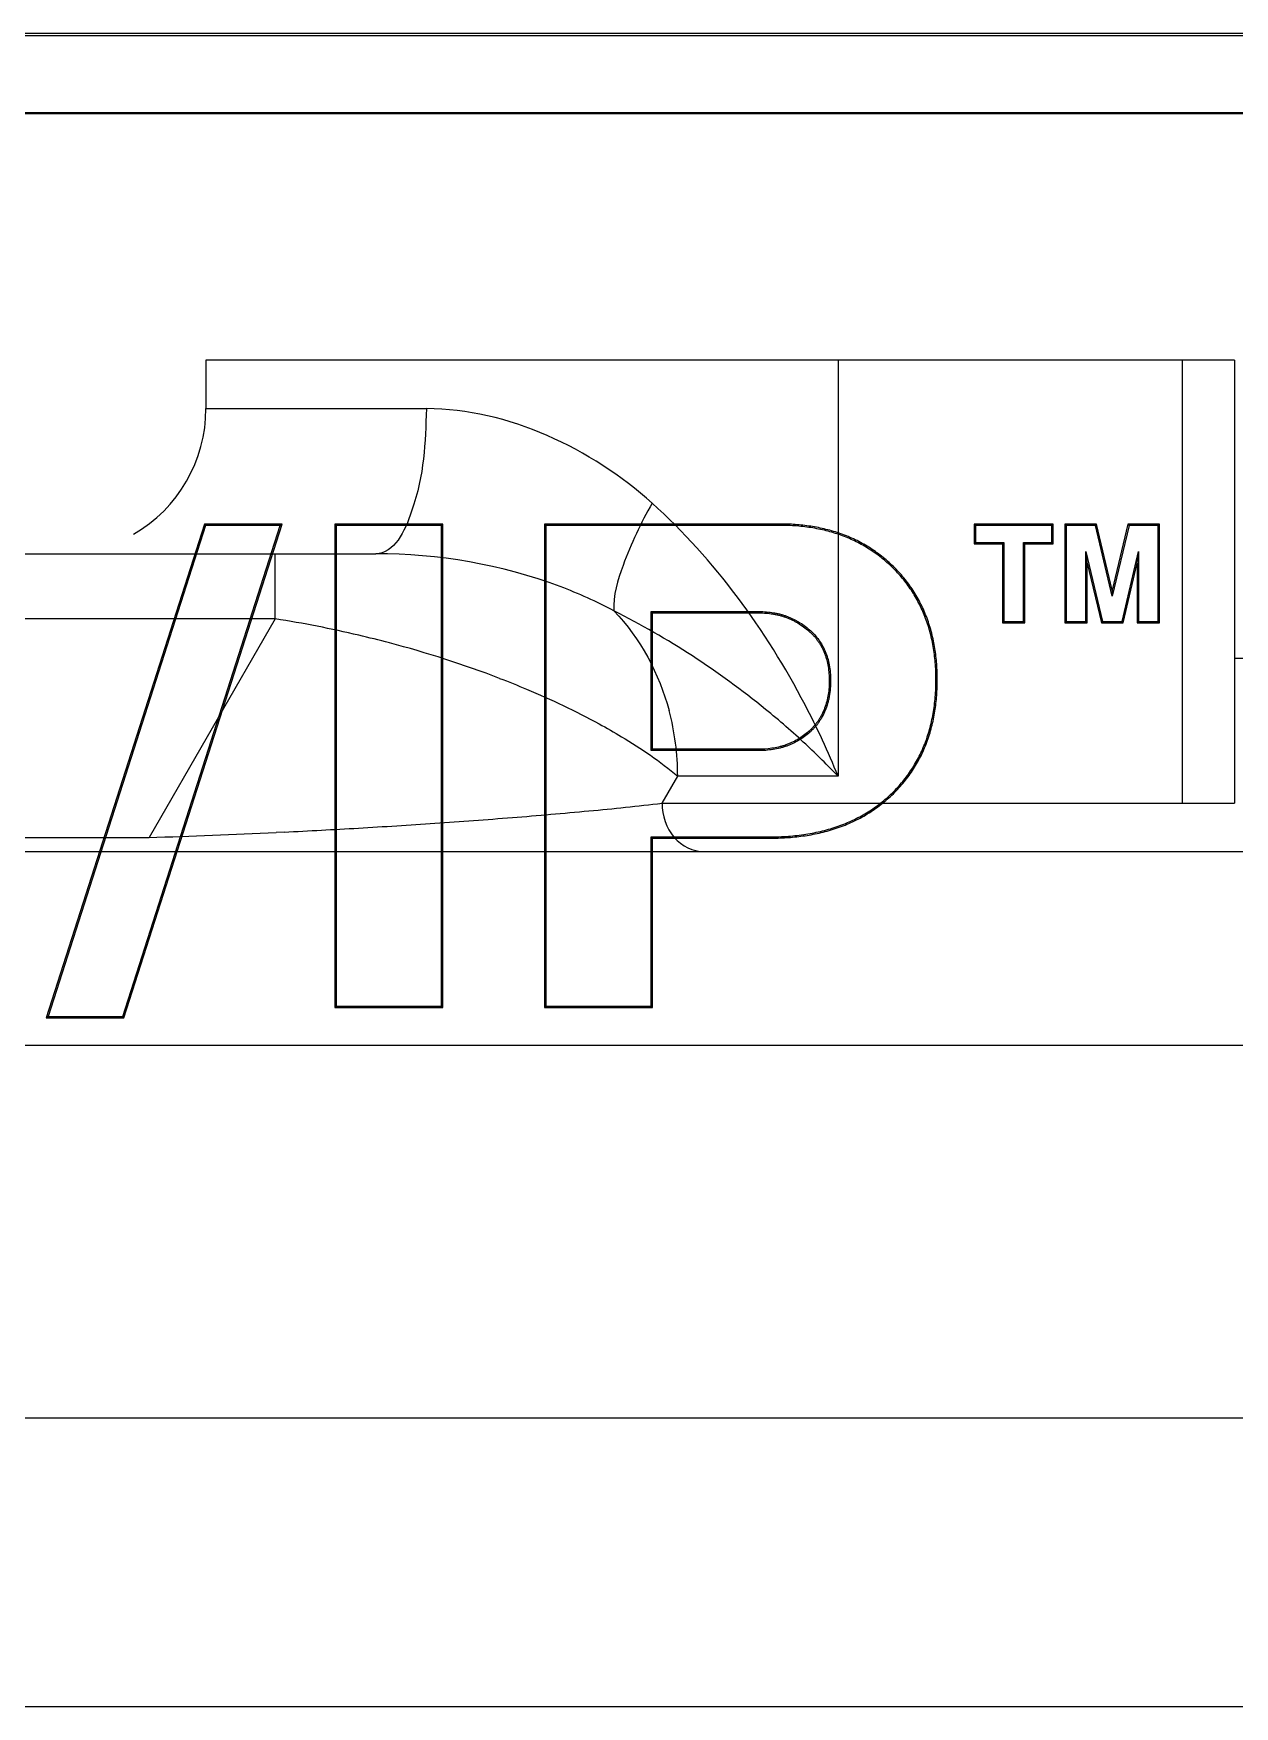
# Model space of a CAD drawing. Header units: millimetres. Extents: x 30557 to 235556, y -116603 to -73383.
# Drawn here: x 131568.29 to 131574.5, y -74012.61 to -74003.94 of the extents above; entities that cross this region are included whole.
import ezdxf

# ---------------------------------------------------------------- set-up
doc = ezdxf.new("R2010")
doc.units = ezdxf.units.MM

# ---------------------------------------------------------------- blocks, each defined once
blk = doc.blocks.new('1756-EN2TR-Z')
at = {"color": 7, "linetype": 'Continuous'}
for p, q in [((32.9596, 8.6683), (1.4952, 8.6683)), ((1.0616, 8.6583), (33.3932, 8.6583)), ((1.0965, 8.2596), (33.3584, 8.2596)), ((32.9596, 8.2526), (1.4952, 8.2526)), ((23.4521, 6.1268), (22.6329, 3.5685)), ((23.4572, 6.1199), (22.6424, 3.5755)), ((23.0298, 3.5755), (23.8445, 6.1199)), ((23.0349, 3.5685), (23.8541, 6.1268)), ((23.8541, 6.1268), (23.4521, 6.1268)), ((23.4521, 6.1268), (23.4572, 6.1199)), ((23.8445, 6.1199), (23.4572, 6.1199)), ((23.8541, 6.1268), (23.8445, 6.1199)), ((24.6862, 6.1268), (24.1267, 6.1268)), ((24.1267, 6.1268), (24.1337, 6.1199)), ((24.1267, 6.1268), (24.1267, 3.621)), ((24.6793, 6.1199), (24.1337, 6.1199)), ((24.1337, 6.1199), (24.1337, 3.6279)), ((24.6862, 6.1268), (24.6793, 6.1199)), ((24.6793, 3.6279), (24.6793, 6.1199)), ((24.6862, 3.621), (24.6862, 6.1268)), ((26.4306, 6.1268), (25.2125, 6.1268)), ((25.2125, 6.1268), (25.2194, 6.1199)), ((25.2125, 6.1268), (25.2125, 3.621)), ((26.4306, 6.1199), (25.2194, 6.1199)), ((25.2194, 6.1199), (25.2194, 3.6279)), ((27.8473, 6.1268), (27.4375, 6.1268)), ((27.4375, 6.1268), (27.4444, 6.1199)), ((27.4375, 6.1268), (27.4375, 6.0236)), ((27.8403, 6.1199), (27.4444, 6.1199)), ((27.4444, 6.1199), (27.4444, 6.0305)), ((27.8473, 6.1268), (27.8403, 6.1199)), ((27.8403, 6.0305), (27.8403, 6.1199)), ((27.8473, 6.0236), (27.8473, 6.1268)), ((28.0718, 6.1268), (27.9078, 6.1268)), ((27.9078, 6.1268), (27.9147, 6.1199)), ((27.9078, 6.1268), (27.9078, 5.6145)), ((28.0663, 6.1199), (27.9147, 6.1199)), ((27.9147, 6.1199), (27.9147, 5.6215)), ((28.0718, 6.1268), (28.0663, 6.1199)), ((28.1529, 5.7538), (28.0663, 6.1199)), ((28.1529, 5.784), (28.0718, 6.1268)), ((28.2341, 6.1268), (28.1529, 5.784)), ((28.2396, 6.1199), (28.1529, 5.7538)), ((28.3981, 6.1268), (28.2341, 6.1268)), ((28.2341, 6.1268), (28.2396, 6.1199)), ((28.3911, 6.1199), (28.2396, 6.1199)), ((28.3981, 6.1268), (28.3911, 6.1199)), ((28.3911, 5.6215), (28.3911, 6.1199)), ((28.3981, 5.6145), (28.3981, 6.1268)), ((27.4375, 6.0236), (27.4444, 6.0305)), ((27.4375, 6.0236), (27.5847, 6.0236)), ((27.4444, 6.0305), (27.5916, 6.0305)), ((27.5847, 6.0236), (27.5916, 6.0305)), ((27.5847, 6.0236), (27.5847, 5.6145)), ((27.5916, 6.0305), (27.5916, 5.6215)), ((27.6931, 6.0305), (27.8403, 6.0305)), ((27.7001, 6.0236), (27.6931, 6.0305)), ((27.6931, 5.6215), (27.6931, 6.0305)), ((27.7001, 6.0236), (27.8473, 6.0236)), ((27.7001, 5.6145), (27.7001, 6.0236)), ((27.8473, 6.0236), (27.8403, 6.0305)), ((28.0163, 5.9842), (28.1022, 5.6215)), ((28.0232, 5.9246), (28.0163, 5.9842)), ((28.0163, 5.6215), (28.0163, 5.9842)), ((28.2037, 5.6215), (28.2896, 5.9842)), ((28.2827, 5.9246), (28.2896, 5.9842)), ((28.2896, 5.9842), (28.2896, 5.6215)), ((28.0232, 5.9246), (28.0967, 5.6145)), ((28.0232, 5.6145), (28.0232, 5.9246)), ((28.2092, 5.6145), (28.2827, 5.9246)), ((28.2827, 5.9246), (28.2827, 5.6145)), ((28.1529, 5.784), (28.1529, 5.7538)), ((25.765, 5.6732), (26.3251, 5.6732)), ((25.772, 5.6663), (25.765, 5.6732)), ((25.765, 4.9526), (25.765, 5.6732)), ((25.772, 5.6663), (26.3251, 5.6663)), ((25.772, 4.9595), (25.772, 5.6663)), ((27.5847, 5.6145), (27.5916, 5.6215)), ((27.5847, 5.6145), (27.7001, 5.6145)), ((27.5916, 5.6215), (27.6931, 5.6215)), ((27.7001, 5.6145), (27.6931, 5.6215)), ((27.9078, 5.6145), (27.9147, 5.6215)), ((27.9078, 5.6145), (28.0232, 5.6145)), ((27.9147, 5.6215), (28.0163, 5.6215)), ((28.0232, 5.6145), (28.0163, 5.6215)), ((28.0967, 5.6145), (28.1022, 5.6215)), ((28.0967, 5.6145), (28.2092, 5.6145)), ((28.1022, 5.6215), (28.2037, 5.6215)), ((28.2092, 5.6145), (28.2037, 5.6215)), ((28.2827, 5.6145), (28.2896, 5.6215)), ((28.2827, 5.6145), (28.3981, 5.6145)), ((28.2896, 5.6215), (28.3911, 5.6215)), ((28.3981, 5.6145), (28.3911, 5.6215)), ((25.772, 4.9595), (25.765, 4.9526)), ((26.3179, 4.9526), (25.765, 4.9526)), ((26.3179, 4.9595), (25.772, 4.9595)), ((25.765, 4.5059), (26.3797, 4.5059)), ((25.772, 4.499), (25.765, 4.5059)), ((25.765, 3.6279), (25.765, 4.5059)), ((25.772, 4.499), (26.3797, 4.499)), ((25.772, 3.621), (25.772, 4.499)), ((22.6329, 3.5685), (22.6424, 3.5755)), ((22.6329, 3.5685), (23.0349, 3.5685)), ((22.6424, 3.5755), (23.0298, 3.5755)), ((23.0349, 3.5685), (23.0298, 3.5755)), ((24.1267, 3.621), (24.1337, 3.6279)), ((24.1267, 3.621), (24.6862, 3.621)), ((24.1337, 3.6279), (24.6793, 3.6279)), ((24.6862, 3.621), (24.6793, 3.6279)), ((25.2125, 3.621), (25.2194, 3.6279)), ((25.2125, 3.621), (25.772, 3.621)), ((25.2194, 3.6279), (25.765, 3.6279)), ((25.772, 3.621), (25.765, 3.6279)), ((1.4952, 1.4952), (32.9596, 1.4952)), ((0, 0), (34.4548, 0))]:
    blk.add_line(p, q, dxfattribs=at)
at = {"color": 9, "linetype": 'Continuous'}
for p, q in [((26.4306, 6.1268), (26.4306, 6.1199)), ((27.0193, 5.9066), (27.0144, 5.9016)), ((26.3251, 5.6663), (26.3251, 5.6732)), ((26.5807, 5.5732), (26.5852, 5.5785)), ((26.6874, 5.3163), (26.6943, 5.3163)), ((27.2469, 5.3214), (27.2399, 5.3214)), ((26.582, 5.0529), (26.5866, 5.0477)), ((26.3179, 4.9595), (26.3179, 4.9526)), ((27.0119, 4.7225), (27.0071, 4.7276)), ((26.3797, 4.499), (26.3797, 4.5059))]:
    blk.add_line(p, q, dxfattribs=at)
at = {"color": 7, "linetype": 'Continuous'}
for points, knots in [([(27.0193, 5.9066), (27.0097, 5.916), (26.9899, 5.9343), (26.9589, 5.9601), (26.9265, 5.9842), (26.8929, 6.0065), (26.8581, 6.0268), (26.8222, 6.0453), (26.7854, 6.0618), (26.7477, 6.0763), (26.7094, 6.0888), (26.6575, 6.103), (26.5915, 6.1161), (26.5113, 6.125), (26.4575, 6.1268), (26.4306, 6.1268)], [0, 0, 0, 0, 0.062504, 0.125008, 0.187512, 0.250016, 0.312519, 0.375023, 0.437527, 0.500031, 0.562536, 0.625041, 0.75002, 0.875006, 1, 1, 1, 1]), ([(27.0144, 5.9016), (27.0051, 5.9107), (26.9862, 5.9282), (26.9566, 5.953), (26.926, 5.9761), (26.8942, 5.9974), (26.8614, 6.017), (26.8276, 6.035), (26.7926, 6.0512), (26.7566, 6.0657), (26.7195, 6.0785), (26.6814, 6.0895), (26.6422, 6.0989), (26.588, 6.1092), (26.5174, 6.1178), (26.4599, 6.1199), (26.4306, 6.1199)], [0, 0, 0, 0, 0.060741, 0.12097, 0.180848, 0.240539, 0.300207, 0.360018, 0.420137, 0.480724, 0.541938, 0.603932, 0.666853, 0.730843, 0.862526, 1, 1, 1, 1]), ([(27.2399, 5.3214), (27.2399, 5.3507), (27.2377, 5.4082), (27.2288, 5.4788), (27.218, 5.5329), (27.2083, 5.5721), (27.1967, 5.6101), (27.1835, 5.647), (27.1684, 5.6828), (27.1516, 5.7175), (27.1331, 5.7511), (27.1128, 5.7836), (27.0909, 5.8149), (27.0671, 5.8451), (27.0417, 5.8741), (27.0237, 5.8926), (27.0144, 5.9016)], [0, 0, 0, 0, 0.137479, 0.269157, 0.333146, 0.396068, 0.458066, 0.519285, 0.579881, 0.640008, 0.699828, 0.759504, 0.819197, 0.879071, 0.939286, 1, 1, 1, 1]), ([(27.2469, 5.3214), (27.2469, 5.3483), (27.245, 5.4021), (27.2372, 5.469), (27.2275, 5.5219), (27.2183, 5.5612), (27.2072, 5.6001), (27.1942, 5.6383), (27.1791, 5.6757), (27.1621, 5.7123), (27.143, 5.7479), (27.122, 5.7824), (27.099, 5.8156), (27.0742, 5.8475), (27.0477, 5.8779), (27.0289, 5.8972), (27.0193, 5.9066)], [0, 0, 0, 0, 0.124988, 0.249969, 0.312473, 0.374977, 0.43748, 0.499983, 0.562485, 0.624987, 0.687489, 0.749991, 0.812493, 0.874995, 0.937498, 1, 1, 1, 1]), ([(26.3251, 5.6732), (26.3379, 5.6732), (26.3628, 5.6722), (26.3934, 5.6684), (26.417, 5.6638), (26.434, 5.6597), (26.4505, 5.6549), (26.4667, 5.6493), (26.4825, 5.6431), (26.4979, 5.6361), (26.5131, 5.6284), (26.5332, 5.617), (26.5577, 5.6009), (26.5762, 5.5863), (26.5852, 5.5785)], [0, 0, 0, 0, 0.134738, 0.264185, 0.327068, 0.388793, 0.449575, 0.509731, 0.569583, 0.629448, 0.689641, 0.750376, 0.87372, 1, 1, 1, 1]), ([(26.3251, 5.6663), (26.3367, 5.6663), (26.3599, 5.6654), (26.3887, 5.662), (26.4115, 5.6578), (26.4284, 5.6539), (26.4452, 5.6492), (26.4617, 5.6438), (26.4779, 5.6375), (26.4938, 5.6304), (26.5093, 5.6225), (26.5295, 5.6111), (26.5537, 5.5952), (26.5719, 5.5808), (26.5807, 5.5732)], [0, 0, 0, 0, 0.12499, 0.249977, 0.312484, 0.374992, 0.437498, 0.500005, 0.562511, 0.625018, 0.687525, 0.750032, 0.875015, 1, 1, 1, 1]), ([(26.5807, 5.5732), (26.5852, 5.5693), (26.5941, 5.5613), (26.6066, 5.5484), (26.6184, 5.5347), (26.6292, 5.5204), (26.6392, 5.5054), (26.6482, 5.4899), (26.6562, 5.4738), (26.6632, 5.4572), (26.6693, 5.4403), (26.6761, 5.4173), (26.6823, 5.388), (26.6865, 5.3522), (26.6874, 5.3283), (26.6874, 5.3163)], [0, 0, 0, 0, 0.062504, 0.12501, 0.187514, 0.250018, 0.312522, 0.375027, 0.437531, 0.500036, 0.562541, 0.625047, 0.750022, 0.875007, 1, 1, 1, 1]), ([(26.5852, 5.5785), (26.5941, 5.5708), (26.611, 5.5546), (26.6332, 5.5277), (26.6488, 5.5033), (26.6596, 5.4828), (26.6669, 5.4667), (26.6733, 5.4501), (26.6808, 5.4269), (26.6881, 5.3961), (26.6932, 5.357), (26.6943, 5.3301), (26.6943, 5.3163)], [0, 0, 0, 0, 0.120196, 0.238461, 0.356299, 0.415593, 0.475439, 0.536081, 0.597758, 0.725065, 0.858795, 1, 1, 1, 1]), ([(26.6874, 5.3163), (26.6874, 5.3041), (26.6866, 5.2797), (26.6825, 5.2433), (26.6751, 5.2074), (26.6642, 5.1724), (26.6519, 5.1445), (26.6401, 5.1231), (26.6303, 5.1076), (26.6195, 5.0928), (26.6079, 5.0787), (26.5954, 5.0654), (26.5865, 5.057), (26.582, 5.0529)], [0, 0, 0, 0, 0.125007, 0.250004, 0.374993, 0.499972, 0.624941, 0.687451, 0.74996, 0.81247, 0.874979, 0.93749, 1, 1, 1, 1]), ([(26.6943, 5.3163), (26.6943, 5.3021), (26.6933, 5.2745), (26.6889, 5.2407), (26.6837, 5.2149), (26.6774, 5.1905), (26.6674, 5.1615), (26.6544, 5.1341), (26.6425, 5.1137), (26.6329, 5.0992), (26.6224, 5.0853), (26.6113, 5.0721), (26.5993, 5.0595), (26.5909, 5.0516), (26.5866, 5.0477)], [0, 0, 0, 0, 0.14234, 0.277321, 0.342481, 0.40631, 0.530439, 0.65064, 0.709574, 0.767915, 0.825899, 0.88376, 0.941722, 1, 1, 1, 1]), ([(27.0071, 4.7276), (27.0167, 4.7367), (27.0354, 4.7554), (27.0617, 4.7848), (27.0863, 4.8155), (27.109, 4.8473), (27.13, 4.8803), (27.1491, 4.9144), (27.1664, 4.9498), (27.1819, 4.9864), (27.1956, 5.0242), (27.2074, 5.0631), (27.2175, 5.1033), (27.2285, 5.1589), (27.2377, 5.2318), (27.2399, 5.291), (27.2399, 5.3214)], [0, 0, 0, 0, 0.060616, 0.120674, 0.180347, 0.23981, 0.299243, 0.358825, 0.418735, 0.479151, 0.540243, 0.602181, 0.665125, 0.729229, 0.861465, 1, 1, 1, 1]), ([(27.0119, 4.7225), (27.0219, 4.732), (27.0414, 4.7516), (27.0689, 4.7825), (27.0947, 4.815), (27.1185, 4.8489), (27.1403, 4.8841), (27.16, 4.9205), (27.1776, 4.958), (27.1931, 4.9963), (27.2065, 5.0355), (27.2178, 5.0753), (27.2272, 5.1157), (27.2371, 5.17), (27.245, 5.2386), (27.2469, 5.2938), (27.2469, 5.3214)], [0, 0, 0, 0, 0.062502, 0.125004, 0.187506, 0.250008, 0.31251, 0.375012, 0.437514, 0.500016, 0.562519, 0.625022, 0.687526, 0.75003, 0.875011, 1, 1, 1, 1]), ([(26.582, 5.0529), (26.5731, 5.0449), (26.5545, 5.0299), (26.5245, 5.0102), (26.4979, 4.9964), (26.4759, 4.987), (26.4591, 4.9809), (26.4419, 4.9756), (26.4188, 4.9696), (26.3777, 4.9619), (26.3418, 4.9595), (26.3179, 4.9595)], [0, 0, 0, 0, 0.125008, 0.250011, 0.375013, 0.437535, 0.500057, 0.562579, 0.625102, 0.750119, 1, 1, 1, 1]), ([(26.5866, 5.0477), (26.5778, 5.0399), (26.5596, 5.025), (26.5304, 5.0056), (26.5047, 4.992), (26.4834, 4.9826), (26.467, 4.9763), (26.4502, 4.9707), (26.4268, 4.9642), (26.3962, 4.958), (26.3577, 4.9535), (26.3313, 4.9526), (26.3179, 4.9526)], [0, 0, 0, 0, 0.121178, 0.24089, 0.360027, 0.419764, 0.479903, 0.540687, 0.602354, 0.729178, 0.861518, 1, 1, 1, 1]), ([(26.3797, 4.5059), (26.4116, 4.5059), (26.4741, 4.508), (26.5652, 4.5182), (26.6377, 4.5326), (26.693, 4.5476), (26.7329, 4.5605), (26.7716, 4.5752), (26.809, 4.5916), (26.8451, 4.6098), (26.8801, 4.6298), (26.9138, 4.6515), (26.9463, 4.675), (26.9775, 4.7003), (26.9974, 4.7183), (27.0071, 4.7276)], [0, 0, 0, 0, 0.140383, 0.274281, 0.402576, 0.464952, 0.526321, 0.58683, 0.646635, 0.705895, 0.764779, 0.823457, 0.882103, 0.940893, 1, 1, 1, 1]), ([(26.3797, 4.499), (26.4084, 4.499), (26.4514, 4.5003), (26.5085, 4.505), (26.5654, 4.5118), (26.6219, 4.522), (26.6775, 4.5359), (26.7186, 4.5484), (26.7591, 4.5628), (26.7988, 4.5793), (26.8376, 4.598), (26.8752, 4.6188), (26.9116, 4.6416), (26.9467, 4.6666), (26.9802, 4.6935), (27.0015, 4.7126), (27.0119, 4.7225)], [0, 0, 0, 0, 0.124994, 0.187498, 0.250002, 0.374983, 0.437486, 0.499989, 0.562491, 0.624993, 0.687494, 0.749996, 0.812497, 0.874998, 0.937499, 1, 1, 1, 1])]:
    blk.add_open_spline(points, degree=3, knots=knots, dxfattribs=at)
blk = doc.blocks.new('1756-A10-Z')
at = {"color": 7, "linetype": 'Continuous'}
for p, q in [((83.9758, -128.9625), (83.9758, -129.2131)), ((89.3019, -128.9625), (83.9758, -128.9625)), ((89.3019, -128.9625), (89.3019, -131.2577)), ((65.851, -129.9648), (84.8546, -129.9648)), ((26.3596, -131.5082), (201.7161, -131.5082)), ((26.3596, -132.5105), (201.7161, -132.5105))]:
    blk.add_line(p, q, dxfattribs=at)
at = {"color": 9, "linetype": 'Continuous'}
for p, q in [((87.2488, -128.9625), (87.2488, -131.1174)), ((89.0334, -131.2577), (89.0334, -128.9625)), ((83.9758, -129.2131), (85.1172, -129.2131)), ((84.3347, -130.3023), (84.3347, -129.9648)), ((84.3347, -130.3023), (66.4534, -130.3023)), ((84.3347, -130.3023), (83.6809, -131.4349)), ((89.3019, -130.506), (91.3065, -130.506)), ((86.3375, -131.2577), (86.4185, -131.1174)), ((87.2488, -131.1174), (86.4185, -131.1174)), ((86.3375, -131.2577), (89.3019, -131.2577)), ((84.3812, -131.4068), (84.3387, -131.4088)), ((65.3209, -131.4349), (83.6809, -131.4349))]:
    blk.add_line(p, q, dxfattribs=at)
at = {"color": 7, "linetype": 'Continuous'}
blk.add_arc((83.2241, -129.2131), 0.7517, 300, 0, dxfattribs=at)
at = {"color": 9, "linetype": 'Continuous'}
for centre, radius, start, end in [((83.4598, -135.921), 5.6864, 76.70943, 81.14952), ((83.4188, -136.1142), 5.8838, 75.16073, 76.75297), ((83.5017, -135.8253), 5.5833, 69.06771, 75.22374), ((85.0956, -131.1173), 1.3229, 359.99566, 14.90897), ((84.528, -133.7001), 3.7514, 43.5088, 47.10073), ((83.3715, -103.7437), 27.6745, 274.5404, 275.36532), ((84.271, -113.2139), 18.1617, 275.33365, 276.53338), ((82.5369, -94.1951), 37.2574, 271.75946, 272.77183), ((82.3449, -89.9636), 41.4932, 272.813, 273.34389), ((82.4295, -91.3656), 40.0886, 273.34003, 273.90751), ((82.7544, -96.0674), 35.3756, 273.90142, 274.55252)]:
    blk.add_arc(centre, radius, start, end, dxfattribs=at)
for points, knots in [([(85.1172, -129.2131), (85.1115, -129.392), (85.1058, -129.6343), (84.9507, -129.9648), (84.8546, -129.9648)], [0, 0, 0, 0, 0.650715, 1, 1, 1, 1]), ([(86.2861, -129.703), (86.2277, -129.8061), (86.1429, -129.9839), (86.083, -130.1812), (86.0887, -130.2613)], [0, 0, 0, 0, 0.596409, 1, 1, 1, 1]), ([(87.2488, -131.1174), (87.1981, -130.9912), (86.9574, -130.4719), (86.6108, -129.9952), (86.2861, -129.703)], [0, 0, 0, 0, 0.237328, 1, 1, 1, 1]), ([(86.0887, -130.2613), (85.9991, -130.2127), (85.61, -130.0383), (85.1781, -129.9648), (84.8546, -129.9648)], [0, 0, 0, 0, 0.239647, 1, 1, 1, 1]), ([(87.0816, -130.952), (87.0142, -130.8893), (86.7091, -130.6247), (86.3675, -130.401), (86.0887, -130.2613)], [0, 0, 0, 0, 0.227777, 1, 1, 1, 1]), ([(85.4964, -130.6104), (85.543, -130.6283), (85.7184, -130.6986), (85.8897, -130.7793), (86.0117, -130.8458)], [0, 0, 0, 0, 0.264371, 1, 1, 1, 1]), ([(86.0117, -130.8458), (86.051, -130.8673), (86.1926, -130.9483), (86.3282, -131.0408), (86.4185, -131.1174)], [0, 0, 0, 0, 0.274295, 1, 1, 1, 1]), ([(86.3375, -131.2577), (86.3375, -131.3204), (86.3762, -131.4459), (86.4978, -131.5082), (86.5545, -131.5082)], [0, 0, 0, 0, 0.525084, 1, 1, 1, 1])]:
    blk.add_open_spline(points, degree=3, knots=knots, dxfattribs=at)
for points in [[(86.2861, -129.703), (85.9721, -129.4203), (85.5397, -129.213), (85.1172, -129.2131)], [(86.0887, -130.2613), (86.2248, -130.4029), (86.3232, -130.5871), (86.374, -130.7769)]]:
    blk.add_open_spline(points, degree=3, dxfattribs=at)

msp = doc.modelspace()

# ---------------------------------------------------------------- block references
for name, p in [('1756-A10-Z', (131485.2025, -73876.6737)), ('1756-EN2TR-Z', (131545.7185, -74012.6112))]:
    msp.add_blockref(name, p)

doc.saveas('drawing.dxf')
